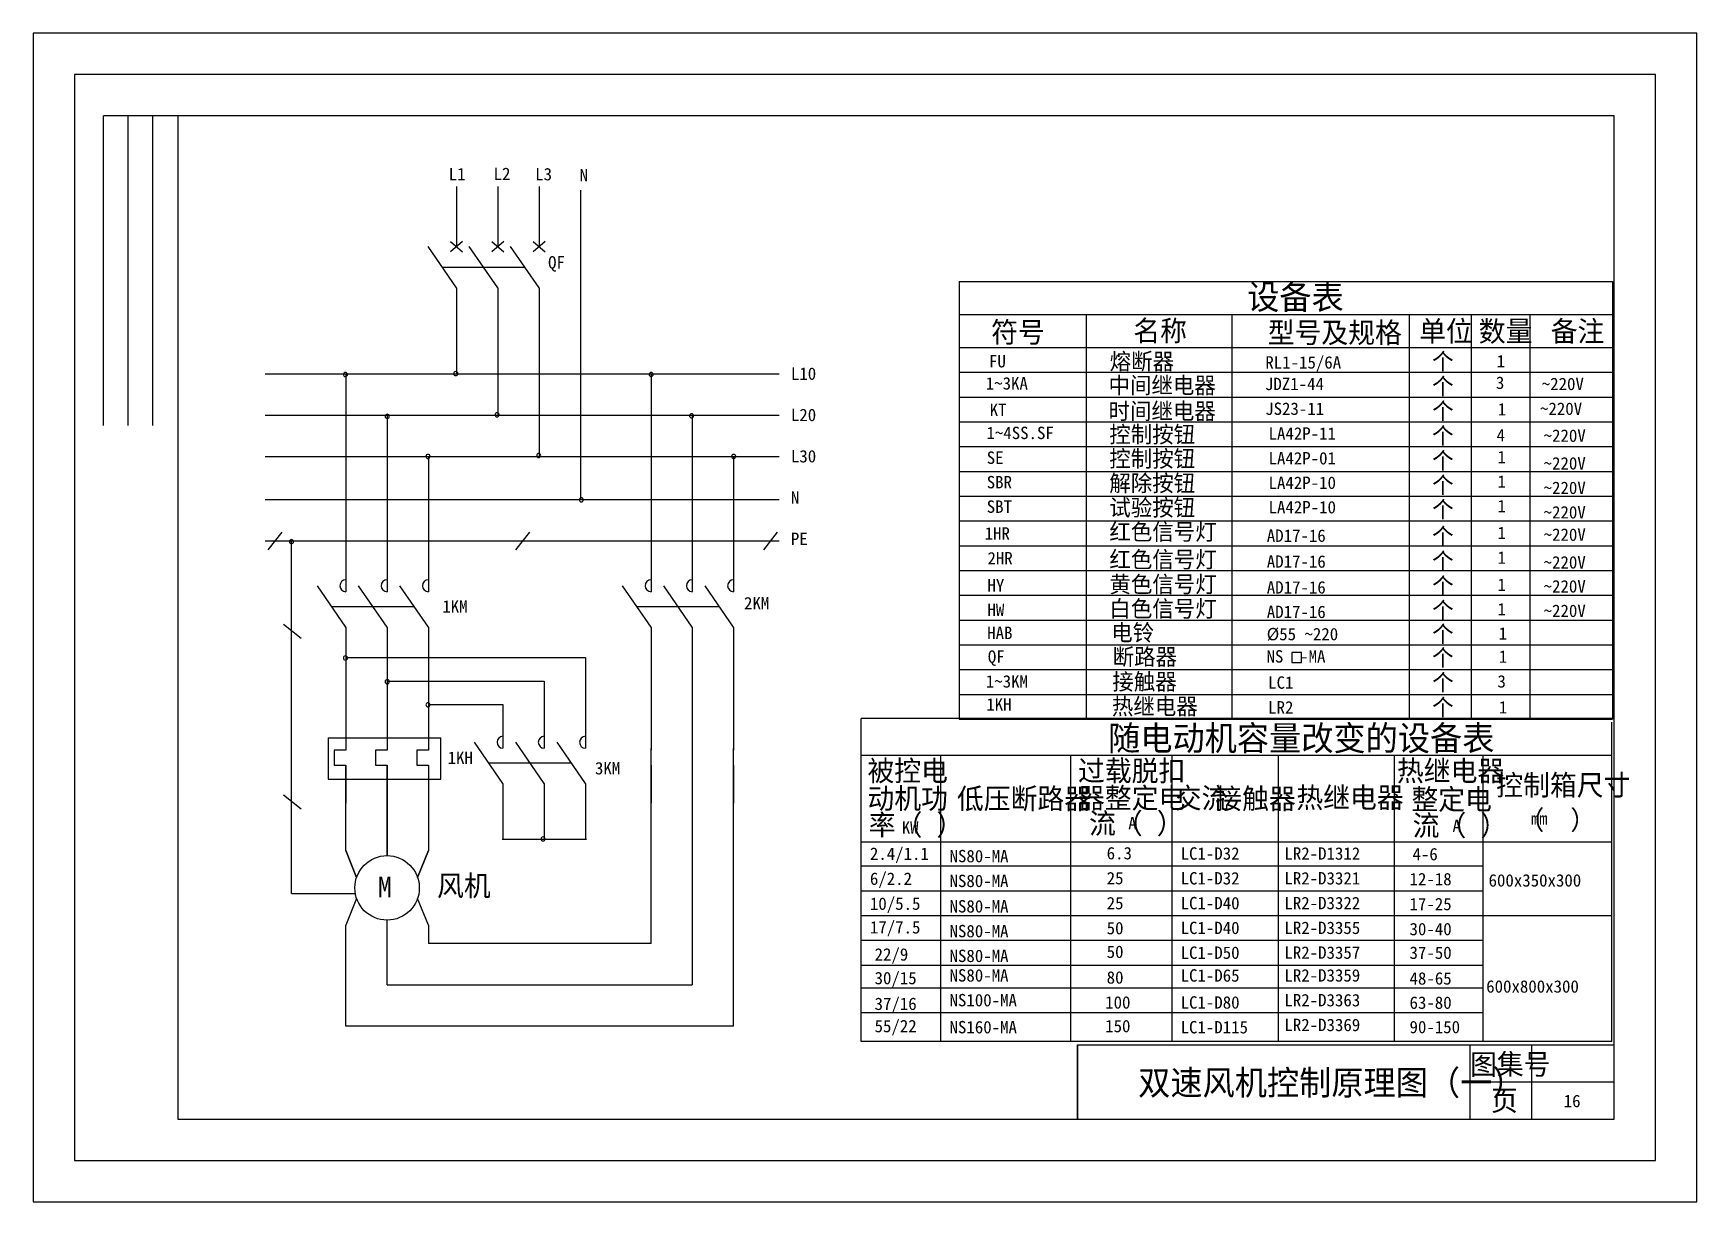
# Model space of a CAD drawing. Header units: metres. Extents: x 902 to 1305, y -239 to 44.
import ezdxf

# ---------------------------------------------------------------- set-up
doc = ezdxf.new("R2010")
doc.units = ezdxf.units.M
for name, color, linetype in [('GDXT', 7, 'Continuous'), ('L1', 3, 'Continuous'), ('LGT1', 7, 'Continuous'), ('R', 2, 'Continuous'), ('X1', 63, 'Continuous'), ('X2', 130, 'Continuous'), ('X4', 60, 'Continuous')]:
    doc.layers.add(name, color=color, linetype=linetype)

# ---------------------------------------------------------------- blocks, each defined once
blk = doc.blocks.new('DK')
at = {"layer": 'X4'}
blk.add_lwpolyline([(-199.98, 176.95, 1), (-198.98, 176.95, 1)], format="xyb", close=True, dxfattribs=at)

msp = doc.modelspace()

# ---------------------------------------------------------------- linework, layer by layer
for p, q in [((919.39, -50.63), (919.39, 24.37)), ((937.39, 24.37), (919.39, 24.37)), ((925.39, -50.63), (925.39, 24.37)), ((931.39, -50.63), (931.39, 24.37)), ((1155.39, -200.63), (1155.39, -218.63)), ((1250.39, -200.63), (1250.39, -218.63)), ((1265.39, -200.63), (1265.39, -218.63)), ((1250.39, -209.63), (1285.39, -209.63))]:
    msp.add_line(p, q)
for points in [[(902.39, 44.37), (902.39, -238.63), (1305.39, -238.63), (1305.39, 44.37)], [(912.39, 34.37), (912.39, -228.63), (1295.39, -228.63), (1295.39, 34.37)], [(937.39, 24.37), (937.39, -218.63), (1285.39, -218.63), (1285.39, 24.37)]]:
    msp.add_lwpolyline(points, close=True)
at = {"layer": 'GDXT'}
msp.add_lwpolyline([(980.72, -160.09), (978.11, -153.6)], dxfattribs=at)
at = {"layer": 'L1'}
for p, q in [((1052.05, -132.87), (1052.05, -142.12)), ((1072.05, -132.87), (1072.05, -142.12)), ((995.5, -160.09), (998.11, -153.6))]:
    msp.add_line(p, q, dxfattribs=at)
at = {"layer": 'LGT1'}
msp.add_lwpolyline([(1155.39, -218.63), (1155.39, -200.63), (1285.39, -200.63)], dxfattribs=at)
at = {"layer": 'R'}
for p, q in [((975.29, -129.29), (975.29, -132.87)), ((978.11, -129.29), (975.29, -129.29)), ((975.29, -132.87), (978.11, -132.87)), ((985.29, -129.29), (985.29, -132.87)), ((988.11, -129.29), (985.29, -129.29)), ((985.29, -132.87), (988.11, -132.87)), ((995.29, -129.29), (995.29, -132.87)), ((998.11, -129.29), (995.29, -129.29)), ((995.29, -132.87), (998.11, -132.87))]:
    msp.add_line(p, q, dxfattribs=at)
at = {"layer": 'X1'}
for p, q in [((958.55, -38.13), (1083.08, -38.13)), ((958.55, -48.13), (1083.08, -48.13)), ((958.55, -58.13), (1083.08, -58.13)), ((978.11, -99.45), (978.11, -129.29)), ((988.11, -99.45), (988.11, -129.29)), ((998.11, -99.45), (998.11, -129.29)), ((1052.05, -99.45), (1052.05, -129.29)), ((1062.05, -99.45), (1062.05, -129.29)), ((1072.05, -99.45), (1072.05, -129.29)), ((978.11, -106.83), (1036.18, -106.83)), ((988.11, -112.52), (1026.18, -112.52)), ((998.11, -118.21), (1016.18, -118.21)), ((978.11, -132.87), (978.11, -142.12)), ((988.11, -132.87), (988.11, -154.81)), ((998.11, -132.87), (998.11, -142.12)), ((1016.18, -137.35), (1016.18, -150.79)), ((1026.18, -137.35), (1026.18, -150.79)), ((1036.18, -137.35), (1036.18, -150.79)), ((978.11, -153.6), (980.72, -160.09)), ((988.11, -186.11), (1062.05, -186.11))]:
    msp.add_line(p, q, dxfattribs=at)
for points in [[(1004.92, 7.23), (1004.92, -7.3)], [(1014.92, 7.23), (1014.92, -7.3)], [(1024.92, 7.23), (1024.92, -7.3)], [(1004.92, -17.26), (1004.92, -38.13)], [(1014.92, -17.26), (1014.92, -48.13)], [(1024.92, -17.26), (1024.92, -58.13)], [(958.55, -38.13), (1083.08, -38.13)], [(978.11, -38.13), (978.11, -90.88)], [(1052.05, -38.13), (1052.05, -90.88)], [(958.55, -48.13), (1083.08, -48.13)], [(988.11, -48.13), (988.11, -90.88)], [(1062.05, -48.13), (1062.05, -90.88)], [(958.55, -58.13), (1083.08, -58.13)], [(998.11, -58.13), (998.11, -90.88)], [(1072.05, -58.13), (1072.05, -90.88)], [(978.11, -99.45), (978.11, -129.29)], [(988.11, -99.45), (988.11, -129.29)], [(998.11, -99.45), (998.11, -129.29)], [(1052.05, -99.45), (1052.05, -129.29)], [(1062.05, -99.45), (1062.05, -129.29)], [(1072.05, -99.45), (1072.05, -129.29)], [(978.11, -106.83), (1036.18, -106.83)], [(1036.18, -106.83), (1036.18, -128.79)], [(988.11, -112.52), (1026.18, -112.52)], [(1026.18, -112.52), (1026.18, -128.79)], [(998.11, -118.21), (1016.18, -118.21)], [(1016.18, -118.21), (1016.18, -128.79)], [(1052.05, -176.11), (1052.05, -128.83)], [(1062.05, -128.83), (1062.05, -186.11)], [(1072.05, -196.11), (1072.05, -128.83)], [(978.11, -153.6), (978.11, -132.87)], [(988.11, -154.81), (988.11, -132.87)], [(998.11, -132.87), (998.11, -153.6)], [(1016.18, -137.35), (1016.18, -150.79)], [(1026.18, -137.35), (1026.18, -150.79)], [(1036.18, -137.35), (1036.18, -150.79)], [(1016, -150.79), (1036.41, -150.79)], [(998.11, -153.6), (995.5, -160.09)], [(980.72, -165.16), (978.11, -171.64)], [(998.11, -171.64), (995.5, -165.16)], [(978.11, -196.11), (978.11, -171.64)], [(988.11, -186.11), (988.11, -170.43)], [(998.11, -171.64), (998.11, -176.11)], [(1052.05, -176.11), (998.11, -176.11)], [(988.11, -186.11), (1062.05, -186.11)], [(1072.05, -196.11), (978.11, -196.11)]]:
    msp.add_lwpolyline(points, dxfattribs=at)
at = {"layer": 'X2'}
for p, q in [((1004.92, -17.26), (998.03, -7.26)), ((1006.41, -6.05), (1003.47, -8.57)), ((1003.47, -6.05), (1006.41, -8.57)), ((1014.92, -17.26), (1008.03, -7.26)), ((1013.47, -6.05), (1016.41, -8.57)), ((1016.41, -6.05), (1013.47, -8.57)), ((1024.92, -17.26), (1018.03, -7.26)), ((1023.47, -6.05), (1026.41, -8.57)), ((1026.41, -6.05), (1023.47, -8.57)), ((1001.48, -12.26), (1021.48, -12.26)), ((978.11, -99.45), (971.22, -89.45)), ((988.11, -99.45), (981.22, -89.45)), ((998.11, -99.45), (991.22, -89.45)), ((1052.05, -99.45), (1045.16, -89.45)), ((1062.05, -99.45), (1055.16, -89.45)), ((1072.05, -99.45), (1065.16, -89.45)), ((974.67, -94.45), (994.67, -94.45)), ((1048.6, -94.45), (1068.6, -94.45)), ((1016.18, -137.35), (1009.29, -127.35)), ((1026.18, -137.35), (1019.29, -127.35)), ((1036.18, -137.35), (1029.29, -127.35)), ((1012.73, -132.35), (1032.73, -132.35))]:
    msp.add_line(p, q, dxfattribs=at)
for points in [[(1035.02, -68.55), (1035.02, 6.37)], [(958.55, -68.55), (1083.08, -68.55)], [(958.55, -78.55), (1083.08, -78.55)], [(964.98, -163.98), (964.98, -78.55)], [(964.98, -163.98), (980.42, -163.98)]]:
    msp.add_lwpolyline(points, dxfattribs=at)
msp.add_circle((988.11, -162.62), 7.81, dxfattribs=at)
at = {"layer": 'X4'}
for p, q in [((1126.73, -15.75), (1284.96, -15.75)), ((1126.73, -15.75), (1126.73, -121.75)), ((1284.96, -15.75), (1284.96, -121.75)), ((1126.73, -23.75), (1284.96, -23.75)), ((1157.5, -23.75), (1157.5, -121.75)), ((1192.77, -23.75), (1192.77, -121.75)), ((1235.72, -23.75), (1235.72, -121.75)), ((1250.72, -23.75), (1250.72, -121.75)), ((1264.96, -23.75), (1264.96, -121.75)), ((1126.73, -31.75), (1284.96, -31.75)), ((1126.73, -37.75), (1284.96, -37.75)), ((1126.73, -43.75), (1192.77, -43.75)), ((1192.77, -43.75), (1284.96, -43.75)), ((1126.73, -49.75), (1284.96, -49.75)), ((1126.73, -55.75), (1192.77, -55.75)), ((1192.77, -55.75), (1284.96, -55.75)), ((1126.73, -61.75), (1284.96, -61.75)), ((1126.73, -67.75), (1157.5, -67.75)), ((1157.5, -67.75), (1284.96, -67.75)), ((962.59, -76.43), (959.22, -80.72)), ((1022.61, -76.43), (1019.24, -80.72)), ((1082.63, -76.43), (1079.27, -80.72)), ((1126.73, -73.75), (1157.5, -73.75)), ((1157.5, -73.75), (1284.96, -73.75)), ((1126.73, -79.75), (1284.96, -79.75)), ((1126.73, -85.75), (1284.96, -85.75)), ((1126.73, -91.75), (1284.96, -91.75)), ((1126.73, -91.75), (1192.77, -91.75)), ((967.29, -102.2), (963, -98.84)), ((1126.73, -97.75), (1284.96, -97.75)), ((1126.73, -103.75), (1284.96, -103.75)), ((1207.29, -105.59), (1207.29, -108.02)), ((1209.66, -105.59), (1207.29, -105.59)), ((1207.29, -108.02), (1209.66, -108.02)), ((1209.66, -108.02), (1209.66, -105.59)), ((1126.73, -109.75), (1284.96, -109.75)), ((1126.73, -109.75), (1284.96, -109.75)), ((1126.73, -115.75), (1284.96, -115.75)), ((1284.81, -121.57), (1102.94, -121.57)), ((1102.94, -199.79), (1102.94, -121.57)), ((1126.73, -121.75), (1284.96, -121.75)), ((1284.81, -199.79), (1284.81, -122.47)), ((973.83, -126.26), (1001.14, -126.26)), ((973.83, -126.26), (973.83, -136.26)), ((1001.14, -136.26), (1001.14, -126.26)), ((1284.81, -130.57), (1102.94, -130.57)), ((1122.3, -199.79), (1122.3, -130.57)), ((1153.78, -199.79), (1153.78, -130.57)), ((1178.29, -199.79), (1178.29, -130.57)), ((1204.03, -199.79), (1204.03, -130.57)), ((1232.17, -199.79), (1232.17, -130.57)), ((1253.64, -199.79), (1253.64, -130.57)), ((973.83, -136.26), (1001.14, -136.26)), ((967.29, -143.54), (963, -140.17)), ((1284.81, -151.57), (1102.94, -151.57)), ((1253.64, -157.38), (1102.94, -157.38)), ((1253.64, -163.38), (1102.94, -163.38)), ((1251.21, -163.38), (1225.47, -163.38)), ((1284.81, -169.38), (1102.94, -169.38)), ((1253.64, -175.38), (1102.94, -175.38)), ((1251.21, -175.38), (1225.47, -175.38)), ((1253.64, -181.38), (1102.94, -181.38)), ((1253.64, -186.9), (1102.94, -186.9)), ((1251.21, -186.9), (1225.47, -186.9)), ((1253.64, -192.9), (1102.94, -192.9)), ((1284.81, -199.79), (1102.94, -199.79)), ((1166.49, -199.79), (1140.75, -199.79))]:
    msp.add_line(p, q, dxfattribs=at)
for centre in [(978.11, -89.45), (988.11, -89.45), (998.11, -89.45), (1052.05, -89.45), (1062.05, -89.45), (1072.05, -89.45), (1016.18, -127.35), (1026.18, -127.35), (1036.18, -127.35)]:
    msp.add_arc(centre, 1.44, 90, 270, dxfattribs=at)

# ---------------------------------------------------------------- block references
for p in [(1177.5, -215.23), (1204.23, -215), (1251.57, -215.23), (1187.62, -225.34), (1214.24, -225), (1261.35, -225.23), (1197.49, -235.07), (1224.33, -234.85), (1271.56, -235.07), (1234.65, -245.58), (1164.43, -255.69), (1177.5, -283.89), (1187.62, -289.65), (1197.49, -295.23), (1225.38, -327.71)]:
    msp.add_blockref('DK', p, dxfattribs=at)

# ---------------------------------------------------------------- texts
for s, p in [('图集号', (1250.46, -207.84)), ('页', (1255.56, -216.6))]:
    msp.add_text(s, height=5).set_placement(p)
at = {"layer": 'X2'}
msp.add_text('M', height=5, dxfattribs=at).set_placement((985.86, -164.87))
at = {"layer": 'X4'}
for s, height, p in [('L1', 3, (1003.04, 8.76)), ('L2', 3, (1013.91, 8.83)), ('L3', 3, (1023.99, 8.75)), ('N', 3, (1034.75, 8.52)), ('QF', 3, (1027.11, -12.61)), ('设备表', 6, (1196.47, -22.48)), ('符号', 5, (1134.45, -30.53)), ('名称', 5, (1168.89, -30.19)), ('型号及规格', 5, (1201.46, -30.63)), ('单位', 5, (1238.13, -30.29)), ('数量', 5, (1252.58, -30.29)), ('备注', 5, (1270.03, -30.29)), ('FU', 3, (1133.92, -36.55)), ('熔断器', 4, (1163.17, -37.1)), ('RL1-15/6A', 3, (1200.88, -36.84)), ('个', 4, (1241.29, -37.1)), ('1', 3, (1256.91, -36.55)), ('L10', 3, (1085.94, -39.57)), ('1~3KA', 3, (1133.15, -41.92)), ('中间继电器', 4, (1162.88, -42.88)), ('JDZ1-44', 3, (1200.79, -42.06)), ('个', 4, (1241.29, -43.1)), ('3', 3, (1256.74, -41.77)), ('~220V', 3, (1267.85, -42.06)), ('L20', 3, (1085.94, -49.57)), ('KT', 3, (1134.1, -48.33)), ('时间继电器', 4, (1162.88, -49.14)), ('JS23-11', 3, (1200.84, -48.06)), ('个', 4, (1241.29, -49.1)), ('1', 3, (1257.19, -48.2)), ('~220V', 3, (1267.42, -48.06)), ('1~4SS.SF', 3, (1133.32, -53.92)), ('控制按钮', 4, (1163.08, -54.78)), ('LA42P-11', 3, (1201.66, -54.06)), ('个', 4, (1241.29, -55.1)), ('4', 3, (1256.9, -54.48)), ('~220V', 3, (1268.3, -54.58)), ('控制按钮', 4, (1163.08, -60.66)), ('L30', 3, (1085.94, -59.57)), ('SE', 3, (1133.38, -59.92)), ('LA42P-01', 3, (1201.66, -60.06)), ('个', 4, (1241.29, -61.1)), ('1', 3, (1257.12, -59.77)), ('~220V', 3, (1268.3, -61.29)), ('SBR', 3, (1133.38, -65.85)), ('解除按钮', 4, (1163.08, -66.59)), ('LA42P-10', 3, (1201.66, -65.99)), ('个', 4, (1241.29, -67.03)), ('1', 3, (1257.12, -65.7)), ('~220V', 3, (1268.3, -67.22)), ('N', 3, (1085.94, -69.57)), ('试验按钮', 4, (1163.08, -72.51)), ('个', 4, (1241.29, -72.96)), ('SBT', 3, (1133.38, -71.78)), ('LA42P-10', 3, (1201.66, -71.92)), ('1', 3, (1257.12, -71.63)), ('~220V', 3, (1268.3, -73.15)), ('PE', 3, (1085.94, -79.57)), ('1HR', 3, (1132.87, -78.27)), ('红色信号灯', 4, (1163.1, -78.37)), ('AD17-16', 3, (1201.23, -78.81)), ('个', 4, (1241.29, -79.45)), ('1', 3, (1257.12, -78.12)), ('~220V', 3, (1268.3, -78.56)), ('红色信号灯', 4, (1163.1, -85.07)), ('2HR', 3, (1133.56, -84.27)), ('AD17-16', 3, (1201.23, -85.07)), ('个', 4, (1241.29, -85.45)), ('1', 3, (1257.12, -84.12)), ('~220V', 3, (1268.3, -85.27)), ('HY', 3, (1133.56, -90.84)), ('黄色信号灯', 4, (1163.1, -91.07)), ('AD17-16', 3, (1201.23, -91.33)), ('个', 4, (1241.29, -91.45)), ('1', 3, (1257.12, -90.69)), ('~220V', 3, (1268.3, -91.08)), ('2KM', 3, (1074.58, -95.16)), ('白色信号灯', 4, (1163.1, -97)), ('1KM', 3, (1001.48, -95.95)), ('HW', 3, (1133.56, -96.76)), ('AD17-16', 3, (1201.23, -97.26)), ('个', 4, (1241.29, -97.38)), ('1', 3, (1257.12, -96.62)), ('~220V', 3, (1268.3, -97.01)), ('HAB', 3, (1133.5, -102.36)), ('电铃', 4, (1163.54, -102.77)), ('%%c55 ~220', 3, (1201.21, -102.65)), ('个', 4, (1241.29, -103.12)), ('1', 3, (1257.4, -102.5)), ('断路器', 4, (1163.89, -108.65)), ('个', 4, (1241.29, -108.86)), ('QF', 3, (1133.65, -108.1)), ('NS  -MA', 3, (1201.16, -108.05)), ('1', 3, (1257.45, -108.1)), ('1~3KM', 3, (1133.17, -114.1)), ('接触器', 4, (1163.82, -114.65)), ('LC1', 3, (1201.56, -114.39)), ('个', 4, (1241.29, -114.86)), ('3', 3, (1257.11, -114.1)), ('1KH', 3, (1133.28, -119.68)), ('热继电器', 4, (1163.7, -120.65)), ('个', 4, (1241.29, -120.86)), ('LR2', 3, (1201.56, -120.39)), ('1', 3, (1257.45, -120.38)), ('随电动机容量改变的设备表', 6, (1162.78, -129.35)), ('1KH', 3, (1002.78, -132.59)), ('3KM', 3, (1038.47, -135.13)), ('被控电', 5, (1104.48, -136.76)), ('过载脱扣', 5, (1155.49, -136.76)), ('热继电器', 5, (1232.76, -136.76)), ('控制箱尺寸', 5, (1256.82, -140.23)), ('动机功', 5, (1104.48, -143.46)), ('低压断路器', 5, (1126.16, -143.5)), ('器整定电', 5, (1155.49, -143.34)), ('交流', 5, (1178.94, -143.35)), ('接触器', 5, (1188.75, -143.5)), ('热继电器', 5, (1208.39, -143.24)), ('整定电', 5, (1236.27, -143.67)), ('率（ ）', 5, (1104.79, -149.86)), ('流（ ）', 5, (1158.17, -149.5)), ('流（ ）', 5, (1236.57, -149.99)), ('mm', 2.96, (1265.21, -147.27)), ('（  ）', 4.68, (1262.34, -148.51)), ('KW', 2.96, (1112.82, -149.47)), ('A', 2.96, (1167.67, -148.44)), ('A', 2.96, (1246.22, -149.07)), ('2.4/1.1', 3, (1105.08, -155.84)), ('6.3', 3, (1162.44, -155.71)), ('LC1-D32', 3, (1180.35, -155.79)), ('LR2-D1312', 3, (1205.5, -155.79)), ('4-6', 3, (1236.53, -155.94)), ('NS80-MA', 3, (1124.37, -156.42)), ('风机', 5, (1000.21, -164.6)), ('6/2.2', 3, (1105.08, -161.89)), ('NS80-MA', 3, (1124.37, -162.42)), ('25', 3, (1162.44, -161.76)), ('LC1-D32', 3, (1180.35, -161.79)), ('LR2-D3321', 3, (1205.5, -161.79)), ('12-18', 3, (1235.81, -161.99)), ('600x350x300', 3, (1254.96, -162.3)), ('10/5.5', 3, (1105.08, -167.94)), ('25', 3, (1162.44, -167.81)), ('LC1-D40', 3, (1180.35, -167.81)), ('LR2-D3322', 3, (1205.5, -167.79)), ('17-25', 3, (1235.81, -168.04)), ('NS80-MA', 3, (1124.37, -168.58)), ('17/7.5', 3, (1105.08, -173.66)), ('NS80-MA', 3, (1124.37, -174.58)), ('50', 3, (1162.44, -173.86)), ('LC1-D40', 3, (1180.35, -173.81)), ('LR2-D3355', 3, (1205.5, -173.79)), ('30-40', 3, (1235.81, -174.09)), ('22/9', 3, (1106.21, -180.24)), ('50', 3, (1162.44, -179.59)), ('LC1-D50', 3, (1180.35, -179.81)), ('LR2-D3357', 3, (1205.5, -179.79)), ('37-50', 3, (1235.81, -179.82)), ('NS80-MA', 3, (1124.37, -180.58)), ('30/15', 3, (1106.21, -185.96)), ('NS80-MA', 3, (1124.37, -185.31)), ('80', 3, (1162.44, -185.81)), ('LC1-D65', 3, (1180.35, -185.33)), ('LR2-D3359', 3, (1205.5, -185.31)), ('48-65', 3, (1235.81, -186.04)), ('600x800x300', 3, (1254.39, -187.99)), ('37/16', 3, (1106.21, -192.19)), ('NS100-MA', 3, (1124.37, -191.31)), ('100', 3, (1162.08, -191.86)), ('LC1-D80', 3, (1180.35, -191.86)), ('LR2-D3363', 3, (1205.5, -191.31)), ('63-80', 3, (1235.81, -191.91)), ('55/22', 3, (1106.21, -197.59)), ('NS160-MA', 3, (1124.37, -197.85)), ('150', 3, (1162.08, -197.59)), ('LC1-D115', 3, (1180.35, -197.86)), ('LR2-D3369', 3, (1205.5, -197.31)), ('90-150', 3, (1235.81, -197.82)), ('双速风机控制原理图（一）', 6, (1170.07, -212.79)), ('16', 3, (1273.17, -215.73))]:
    msp.add_text(s, height=height, dxfattribs=at).set_placement(p)

doc.saveas('drawing.dxf')
